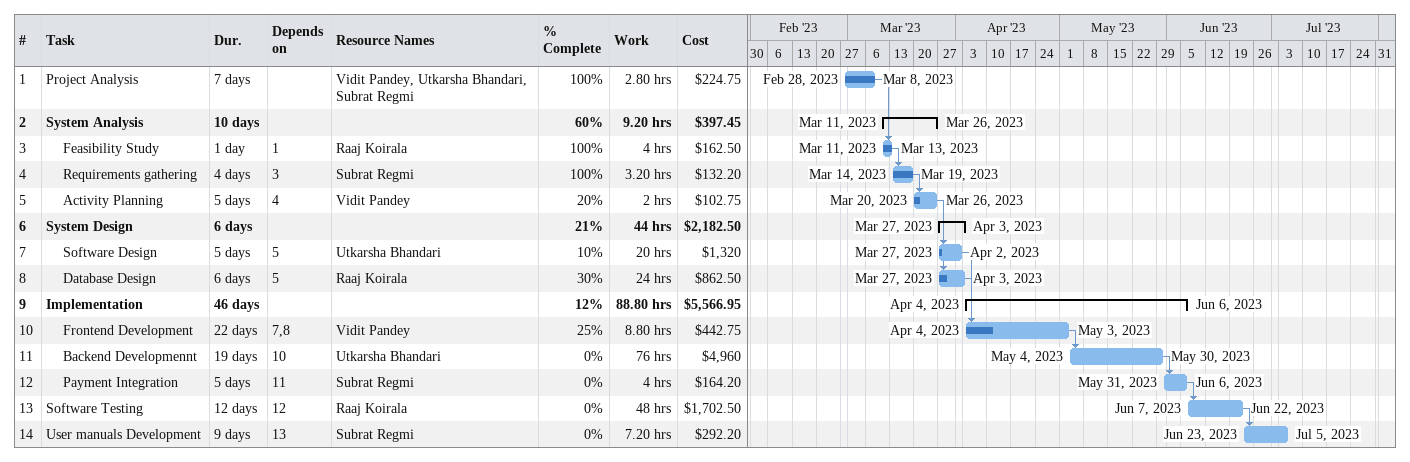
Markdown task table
| ID | Level | Task | Duration | Start | Finish | Predecessors | Resources | % complete | Work (h) | Cost ($) |
|---|---|---|---|---|---|---|---|---|---|---|
| 1 | 1 | Project Analysis | 7d | 2023-02-28 | 2023-03-08 |  | Vidit Pandey, Utkarsha Bhandari, Subrat Regmi | 100 | 2.80 | 224.75 |
| 2 | 1 | **System Analysis** | 10d | 2023-03-11 | 2023-03-26 |  |  | 60 | 9.20 | 397.45 |
| 3 | 2 | Feasibility Study | 1d | 2023-03-11 | 2023-03-13 | 1 | Raaj Koirala | 100 | 4 | 162.50 |
| 4 | 2 | Requirements gathering | 4d | 2023-03-14 | 2023-03-19 | 3 | Subrat Regmi | 100 | 3.20 | 132.20 |
| 5 | 2 | Activity Planning | 5d | 2023-03-20 | 2023-03-26 | 4 | Vidit Pandey | 20 | 2 | 102.75 |
| 6 | 1 | **System Design** | 6d | 2023-03-27 | 2023-04-03 |  |  | 21 | 44 | 2182.50 |
| 7 | 2 | Software Design | 5d | 2023-03-27 | 2023-04-02 | 5 | Utkarsha Bhandari | 10 | 20 | 1320 |
| 8 | 2 | Database Design | 6d | 2023-03-27 | 2023-04-03 | 5 | Raaj Koirala | 30 | 24 | 862.50 |
| 9 | 1 | **Implementation** | 46d | 2023-04-04 | 2023-06-06 |  |  | 12 | 88.80 | 5566.95 |
| 10 | 2 | Frontend Development | 22d | 2023-04-04 | 2023-05-03 | 7, 8 | Vidit Pandey | 25 | 8.80 | 442.75 |
| 11 | 2 | Backend Developmennt | 19d | 2023-05-04 | 2023-05-30 | 10 | Utkarsha Bhandari | 0 | 76 | 4960 |
| 12 | 2 | Payment Integration | 5d | 2023-05-31 | 2023-06-06 | 11 | Subrat Regmi | 0 | 4 | 164.20 |
| 13 | 1 | Software Testing | 12d | 2023-06-07 | 2023-06-22 | 12 | Raaj Koirala | 0 | 48 | 1702.50 |
| 14 | 1 | User manuals Development | 9d | 2023-06-23 | 2023-07-05 | 13 | Subrat Regmi | 0 | 7.20 | 292.20 |
